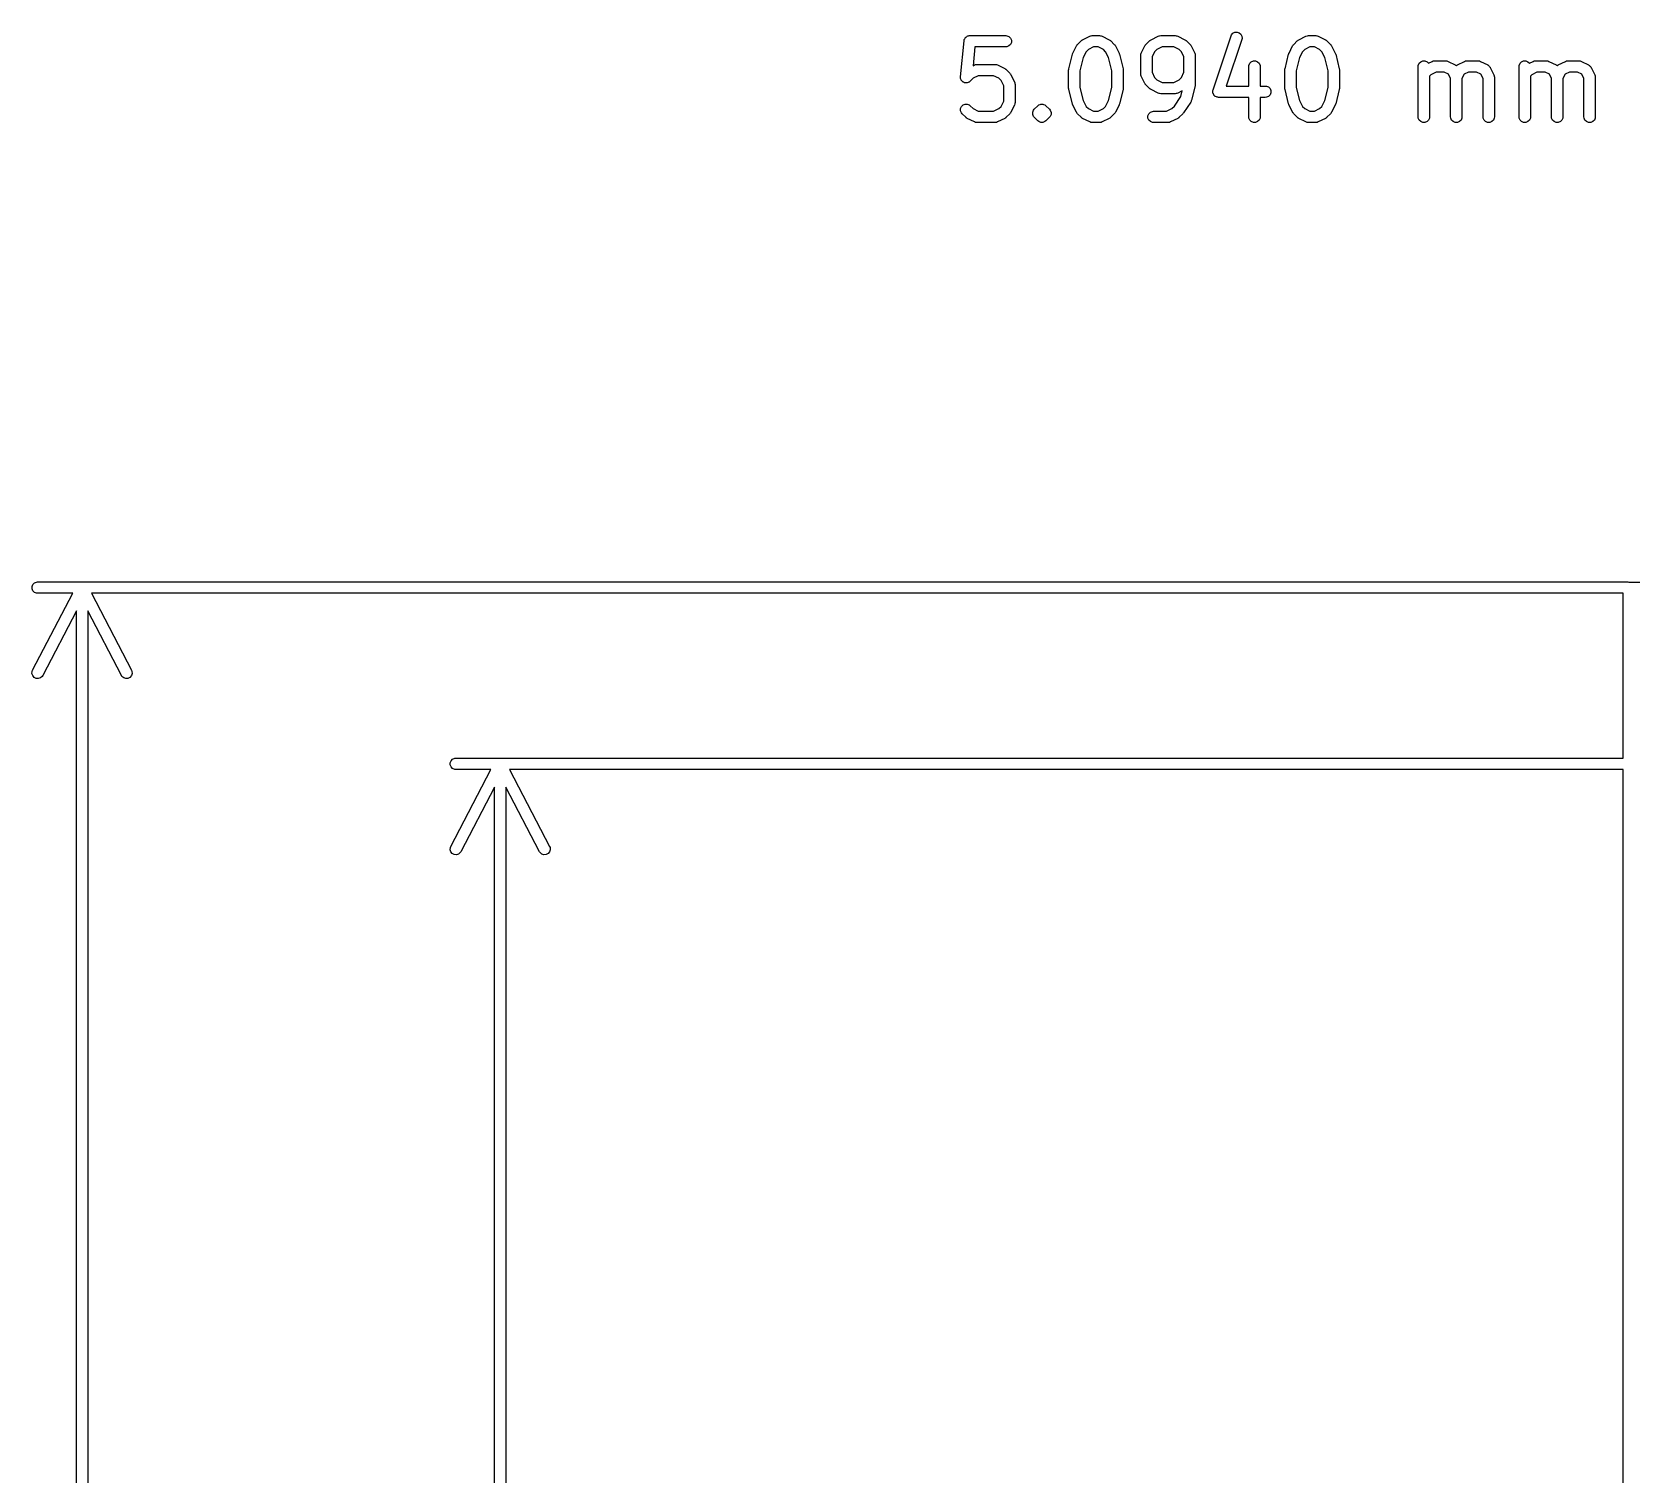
# Model space of a CAD drawing. Extents: x -1.87 to 5.38, y -0.7 to 4.07.
# Drawn here: x -1.831 to -0.998, y 2.919 to 3.669 of the extents above; entities that cross this region are included whole.
import ezdxf

# ---------------------------------------------------------------- set-up
doc = ezdxf.new("R2010")
doc.units = 0
doc.header["$MEASUREMENT"] = 0
doc.layers.add('BLACK', color=7, linetype='CONTINUOUS')

msp = doc.modelspace()

# ---------------------------------------------------------------- linework, layer by layer
at = {"layer": 'BLACK', "linetype": 'CONTINUOUS'}
for p, q in [((-1.3477, 3.64592), (-1.34582, 3.66467)), ((-1.34582, 3.66467), (-1.34578, 3.66488)), ((-1.34578, 3.66495), (-1.34575, 3.66502)), ((-1.34578, 3.66488), (-1.34578, 3.66495)), ((-1.34575, 3.66502), (-1.34571, 3.66524)), ((-1.34571, 3.66524), (-1.3455, 3.66562)), ((-1.3455, 3.66562), (-1.34534, 3.66602)), ((-1.34534, 3.66602), (-1.34523, 3.66612)), ((-1.34523, 3.66612), (-1.34516, 3.66625)), ((-1.34516, 3.66625), (-1.34483, 3.66653)), ((-1.34483, 3.66653), (-1.34452, 3.66683)), ((-1.34452, 3.66683), (-1.34439, 3.66689)), ((-1.34439, 3.66689), (-1.34427, 3.66698)), ((-1.34427, 3.66698), (-1.34386, 3.66711)), ((-1.34386, 3.66711), (-1.34346, 3.66727)), ((-1.34346, 3.66727), (-1.34324, 3.66729)), ((-1.34324, 3.66729), (-1.34317, 3.66732)), ((-1.34317, 3.66732), (-1.3431, 3.66731)), ((-1.3431, 3.66731), (-1.34288, 3.66733)), ((-1.34288, 3.66733), (-1.32414, 3.66733)), ((-1.32414, 3.66733), (-1.32356, 3.66727)), ((-1.32356, 3.66727), (-1.3225, 3.66683)), ((-1.3225, 3.66683), (-1.32168, 3.66602)), ((-1.32168, 3.66274), (-1.3225, 3.66192)), ((-1.32168, 3.66602), (-1.32124, 3.66495)), ((-1.32124, 3.6638), (-1.32168, 3.66274)), ((-1.32124, 3.66495), (-1.32124, 3.6638)), ((-1.28725, 3.6622), (-1.28722, 3.66227)), ((-1.28722, 3.66227), (-1.28715, 3.66235)), ((-1.28715, 3.66235), (-1.2871, 3.66244)), ((-1.2871, 3.66244), (-1.28704, 3.66249)), ((-1.28704, 3.66249), (-1.28685, 3.66272)), ((-1.28685, 3.66272), (-1.28498, 3.66459)), ((-1.28498, 3.66459), (-1.28475, 3.66478)), ((-1.28475, 3.66478), (-1.2847, 3.66484)), ((-1.2847, 3.66484), (-1.28461, 3.66489)), ((-1.28461, 3.66489), (-1.28453, 3.66496)), ((-1.28453, 3.66496), (-1.28446, 3.66499)), ((-1.28446, 3.66499), (-1.28421, 3.66514)), ((-1.28421, 3.66514), (-1.28046, 3.66702)), ((-1.28046, 3.66702), (-1.27992, 3.66723)), ((-1.27992, 3.66723), (-1.27982, 3.66723)), ((-1.27982, 3.66723), (-1.27972, 3.66727)), ((-1.27972, 3.66727), (-1.27914, 3.66733)), ((-1.27914, 3.66733), (-1.27539, 3.66733)), ((-1.27539, 3.66733), (-1.27482, 3.66727)), ((-1.27482, 3.66727), (-1.27472, 3.66723)), ((-1.27472, 3.66723), (-1.27461, 3.66723)), ((-1.27461, 3.66723), (-1.27407, 3.66702)), ((-1.27407, 3.66702), (-1.27032, 3.66514)), ((-1.27032, 3.66514), (-1.27007, 3.66499)), ((-1.27007, 3.66499), (-1.27, 3.66496)), ((-1.27, 3.66496), (-1.26992, 3.66489)), ((-1.26992, 3.66489), (-1.26983, 3.66484)), ((-1.26983, 3.66484), (-1.26978, 3.66478)), ((-1.26978, 3.66478), (-1.26955, 3.66459)), ((-1.26955, 3.66459), (-1.26768, 3.66272)), ((-1.26768, 3.66272), (-1.26749, 3.66249)), ((-1.26749, 3.66249), (-1.26743, 3.66244)), ((-1.26743, 3.66244), (-1.26738, 3.66235)), ((-1.26738, 3.66235), (-1.26731, 3.66227)), ((-1.26731, 3.66227), (-1.26728, 3.6622)), ((-1.25163, 3.6622), (-1.2516, 3.66227)), ((-1.2516, 3.66227), (-1.25153, 3.66235)), ((-1.25153, 3.66235), (-1.25148, 3.66244)), ((-1.25148, 3.66244), (-1.25142, 3.66249)), ((-1.25142, 3.66249), (-1.25123, 3.66272)), ((-1.25123, 3.66272), (-1.24936, 3.66459)), ((-1.24936, 3.66459), (-1.24913, 3.66478)), ((-1.24913, 3.66478), (-1.24908, 3.66484)), ((-1.24908, 3.66484), (-1.24899, 3.66489)), ((-1.24899, 3.66489), (-1.24891, 3.66496)), ((-1.24891, 3.66496), (-1.24884, 3.66499)), ((-1.24884, 3.66499), (-1.24859, 3.66514)), ((-1.24859, 3.66514), (-1.24484, 3.66702)), ((-1.24484, 3.66702), (-1.2443, 3.66723)), ((-1.2443, 3.66723), (-1.24419, 3.66723)), ((-1.24419, 3.66723), (-1.2441, 3.66727)), ((-1.2441, 3.66727), (-1.24352, 3.66733)), ((-1.24352, 3.66733), (-1.23602, 3.66733)), ((-1.23602, 3.66733), (-1.23545, 3.66727)), ((-1.23545, 3.66727), (-1.23535, 3.66723)), ((-1.23535, 3.66723), (-1.23524, 3.66723)), ((-1.23524, 3.66723), (-1.2347, 3.66702)), ((-1.2347, 3.66702), (-1.23095, 3.66514)), ((-1.23095, 3.66514), (-1.2307, 3.66499)), ((-1.2307, 3.66499), (-1.23063, 3.66496)), ((-1.23063, 3.66496), (-1.23055, 3.66489)), ((-1.23055, 3.66489), (-1.23046, 3.66484)), ((-1.23046, 3.66484), (-1.23041, 3.66478)), ((-1.23041, 3.66478), (-1.23018, 3.66459)), ((-1.23018, 3.66459), (-1.22831, 3.66272)), ((-1.22831, 3.66272), (-1.22812, 3.66249)), ((-1.22812, 3.66249), (-1.22806, 3.66244)), ((-1.22806, 3.66244), (-1.22801, 3.66235)), ((-1.22801, 3.66235), (-1.22794, 3.66227)), ((-1.22794, 3.66227), (-1.22791, 3.6622)), ((-1.21633, 3.63906), (-1.20695, 3.66719)), ((-1.20135, 3.66532), (-1.20943, 3.64108)), ((-1.20695, 3.66719), (-1.20672, 3.66771)), ((-1.20672, 3.66771), (-1.20596, 3.66858)), ((-1.20596, 3.66858), (-1.20493, 3.6691)), ((-1.20493, 3.6691), (-1.20378, 3.66918)), ((-1.20378, 3.66918), (-1.20269, 3.66882)), ((-1.20269, 3.66882), (-1.20182, 3.66806)), ((-1.20182, 3.66806), (-1.2013, 3.66703)), ((-1.20122, 3.66588), (-1.20135, 3.66532)), ((-1.2013, 3.66703), (-1.20122, 3.66588)), ((-1.17476, 3.6622), (-1.17473, 3.66227)), ((-1.17473, 3.66227), (-1.17467, 3.66235)), ((-1.17467, 3.66235), (-1.17461, 3.66244)), ((-1.17461, 3.66244), (-1.17455, 3.66249)), ((-1.17455, 3.66249), (-1.17437, 3.66272)), ((-1.17437, 3.66272), (-1.17249, 3.66459)), ((-1.17249, 3.66459), (-1.17227, 3.66478)), ((-1.17227, 3.66478), (-1.17222, 3.66484)), ((-1.17222, 3.66484), (-1.17213, 3.66489)), ((-1.17213, 3.66489), (-1.17205, 3.66496)), ((-1.17205, 3.66496), (-1.17197, 3.66499)), ((-1.17197, 3.66499), (-1.17173, 3.66514)), ((-1.17173, 3.66514), (-1.16798, 3.66702)), ((-1.16798, 3.66702), (-1.16744, 3.66723)), ((-1.16744, 3.66723), (-1.16733, 3.66723)), ((-1.16733, 3.66723), (-1.16723, 3.66727)), ((-1.16723, 3.66727), (-1.16666, 3.66733)), ((-1.16666, 3.66733), (-1.16291, 3.66733)), ((-1.16291, 3.66733), (-1.16233, 3.66727)), ((-1.16233, 3.66727), (-1.16223, 3.66723)), ((-1.16223, 3.66723), (-1.16213, 3.66723)), ((-1.16213, 3.66723), (-1.16159, 3.66702)), ((-1.16159, 3.66702), (-1.15784, 3.66514)), ((-1.15784, 3.66514), (-1.15759, 3.66499)), ((-1.15759, 3.66499), (-1.15752, 3.66496)), ((-1.15752, 3.66496), (-1.15743, 3.66489)), ((-1.15743, 3.66489), (-1.15735, 3.66484)), ((-1.15735, 3.66484), (-1.15729, 3.66478)), ((-1.15729, 3.66478), (-1.15707, 3.66459)), ((-1.15707, 3.66459), (-1.15519, 3.66272)), ((-1.15519, 3.66272), (-1.15501, 3.66249)), ((-1.15501, 3.66249), (-1.15495, 3.66244)), ((-1.15495, 3.66244), (-1.15489, 3.66235)), ((-1.15489, 3.66235), (-1.15483, 3.66227)), ((-1.15483, 3.66227), (-1.1548, 3.6622)), ((-1.34021, 3.66142), (-1.34119, 3.65165)), ((-1.32414, 3.66142), (-1.34021, 3.66142)), ((-1.32356, 3.66148), (-1.32414, 3.66142)), ((-1.3225, 3.66192), (-1.32356, 3.66148)), ((-1.29138, 3.6501), (-1.28951, 3.65759)), ((-1.28951, 3.65759), (-1.28949, 3.65764)), ((-1.28949, 3.65766), (-1.2894, 3.6579)), ((-1.28949, 3.65764), (-1.28949, 3.65766)), ((-1.2894, 3.6579), (-1.28931, 3.65814)), ((-1.28931, 3.65814), (-1.2893, 3.65816)), ((-1.2893, 3.65816), (-1.28928, 3.6582)), ((-1.28928, 3.6582), (-1.28741, 3.66195)), ((-1.28741, 3.66195), (-1.28725, 3.6622)), ((-1.28385, 3.65585), (-1.28556, 3.64902)), ((-1.28234, 3.65888), (-1.28385, 3.65585)), ((-1.28114, 3.66008), (-1.28234, 3.65888)), ((-1.27844, 3.66142), (-1.28114, 3.66008)), ((-1.27609, 3.66142), (-1.27844, 3.66142)), ((-1.27339, 3.66008), (-1.27609, 3.66142)), ((-1.27219, 3.65888), (-1.27339, 3.66008)), ((-1.27068, 3.65585), (-1.27219, 3.65888)), ((-1.26897, 3.64902), (-1.27068, 3.65585)), ((-1.26728, 3.6622), (-1.26713, 3.66195)), ((-1.26713, 3.66195), (-1.26525, 3.6582)), ((-1.26525, 3.6582), (-1.26524, 3.65816)), ((-1.26524, 3.65816), (-1.26522, 3.65814)), ((-1.26522, 3.65814), (-1.26514, 3.6579)), ((-1.26514, 3.6579), (-1.26504, 3.65766)), ((-1.26504, 3.65766), (-1.26504, 3.65764)), ((-1.26504, 3.65764), (-1.26503, 3.65759)), ((-1.26503, 3.65759), (-1.26315, 3.6501)), ((-1.25397, 3.65688), (-1.25392, 3.65745)), ((-1.25397, 3.6475), (-1.25397, 3.65688)), ((-1.25392, 3.65745), (-1.25388, 3.65755)), ((-1.25388, 3.65755), (-1.25387, 3.65766)), ((-1.25387, 3.65766), (-1.25366, 3.6582)), ((-1.25366, 3.6582), (-1.25179, 3.66195)), ((-1.25179, 3.66195), (-1.25163, 3.6622)), ((-1.24672, 3.65888), (-1.24807, 3.65618)), ((-1.24807, 3.65618), (-1.24807, 3.6482)), ((-1.24552, 3.66008), (-1.24672, 3.65888)), ((-1.24282, 3.66142), (-1.24552, 3.66008)), ((-1.23672, 3.66142), (-1.24282, 3.66142)), ((-1.23402, 3.66008), (-1.23672, 3.66142)), ((-1.23282, 3.65888), (-1.23402, 3.66008)), ((-1.23148, 3.65618), (-1.23282, 3.65888)), ((-1.23148, 3.6482), (-1.23148, 3.65618)), ((-1.22791, 3.6622), (-1.22776, 3.66195)), ((-1.22776, 3.66195), (-1.22588, 3.6582)), ((-1.22588, 3.6582), (-1.22567, 3.65766)), ((-1.22567, 3.65766), (-1.22567, 3.65755)), ((-1.22567, 3.65755), (-1.22563, 3.65745)), ((-1.22563, 3.65745), (-1.22557, 3.65688)), ((-1.22557, 3.65688), (-1.22557, 3.64188)), ((-1.19642, 3.65371), (-1.19535, 3.65415)), ((-1.19535, 3.65415), (-1.1942, 3.65415)), ((-1.1942, 3.65415), (-1.19314, 3.65371)), ((-1.17889, 3.6501), (-1.17702, 3.65759)), ((-1.17702, 3.65759), (-1.177, 3.65764)), ((-1.177, 3.65766), (-1.17691, 3.6579)), ((-1.177, 3.65764), (-1.177, 3.65766)), ((-1.17691, 3.6579), (-1.17682, 3.65814)), ((-1.17682, 3.65814), (-1.17681, 3.65816)), ((-1.17681, 3.65816), (-1.1768, 3.6582)), ((-1.1768, 3.6582), (-1.17492, 3.66195)), ((-1.17492, 3.66195), (-1.17476, 3.6622)), ((-1.17137, 3.65585), (-1.17308, 3.64902)), ((-1.16985, 3.65888), (-1.17137, 3.65585)), ((-1.16866, 3.66008), (-1.16985, 3.65888)), ((-1.16596, 3.66142), (-1.16866, 3.66008)), ((-1.1636, 3.66142), (-1.16596, 3.66142)), ((-1.16091, 3.66008), (-1.1636, 3.66142)), ((-1.15971, 3.65888), (-1.16091, 3.66008)), ((-1.15819, 3.65585), (-1.15971, 3.65888)), ((-1.15648, 3.64902), (-1.15819, 3.65585)), ((-1.1548, 3.6622), (-1.15464, 3.66195)), ((-1.15464, 3.66195), (-1.15277, 3.6582)), ((-1.15277, 3.6582), (-1.15275, 3.65816)), ((-1.15275, 3.65816), (-1.15274, 3.65814)), ((-1.15274, 3.65814), (-1.15265, 3.6579)), ((-1.15265, 3.6579), (-1.15256, 3.65766)), ((-1.15256, 3.65766), (-1.15256, 3.65764)), ((-1.15256, 3.65764), (-1.15254, 3.65759)), ((-1.15254, 3.65759), (-1.15067, 3.6501)), ((-1.1083, 3.65371), (-1.10724, 3.65415)), ((-1.10724, 3.65415), (-1.10609, 3.65415)), ((-1.10609, 3.65415), (-1.10502, 3.65371)), ((-1.10426, 3.65295), (-1.10236, 3.65389)), ((-1.10236, 3.65389), (-1.10182, 3.6541)), ((-1.10182, 3.6541), (-1.10171, 3.65411)), ((-1.10171, 3.65411), (-1.10161, 3.65415)), ((-1.10161, 3.65415), (-1.10104, 3.65421)), ((-1.10104, 3.65421), (-1.09541, 3.65421)), ((-1.09541, 3.65421), (-1.09484, 3.65415)), ((-1.09484, 3.65415), (-1.09474, 3.65411)), ((-1.09474, 3.65411), (-1.09463, 3.6541)), ((-1.09463, 3.6541), (-1.09409, 3.65389)), ((-1.09409, 3.65389), (-1.09034, 3.65202)), ((-1.08924, 3.65202), (-1.08549, 3.65389)), ((-1.08549, 3.65389), (-1.08495, 3.6541)), ((-1.08495, 3.6541), (-1.08484, 3.65411)), ((-1.08484, 3.65411), (-1.08474, 3.65415)), ((-1.08474, 3.65415), (-1.08417, 3.65421)), ((-1.08417, 3.65421), (-1.07854, 3.65421)), ((-1.07854, 3.65421), (-1.07797, 3.65415)), ((-1.07797, 3.65415), (-1.07787, 3.65411)), ((-1.07787, 3.65411), (-1.07776, 3.6541)), ((-1.07776, 3.6541), (-1.07722, 3.65389)), ((-1.07722, 3.65389), (-1.07347, 3.65202)), ((-1.05581, 3.65371), (-1.05475, 3.65415)), ((-1.05475, 3.65415), (-1.05359, 3.65415)), ((-1.05359, 3.65415), (-1.05253, 3.65371)), ((-1.05177, 3.65295), (-1.04987, 3.65389)), ((-1.04987, 3.65389), (-1.04933, 3.6541)), ((-1.04933, 3.6541), (-1.04922, 3.65411)), ((-1.04922, 3.65411), (-1.04912, 3.65415)), ((-1.04912, 3.65415), (-1.04855, 3.65421)), ((-1.04855, 3.65421), (-1.04292, 3.65421)), ((-1.04292, 3.65421), (-1.04234, 3.65415)), ((-1.04234, 3.65415), (-1.04225, 3.65411)), ((-1.04225, 3.65411), (-1.04214, 3.6541)), ((-1.04214, 3.6541), (-1.0416, 3.65389)), ((-1.0416, 3.65389), (-1.03785, 3.65202)), ((-1.03674, 3.65202), (-1.03299, 3.65389)), ((-1.03299, 3.65389), (-1.03245, 3.6541)), ((-1.03245, 3.6541), (-1.03235, 3.65411)), ((-1.03235, 3.65411), (-1.03225, 3.65415)), ((-1.03225, 3.65415), (-1.03167, 3.65421)), ((-1.03167, 3.65421), (-1.02605, 3.65421)), ((-1.02605, 3.65421), (-1.02547, 3.65415)), ((-1.02547, 3.65415), (-1.02537, 3.65411)), ((-1.02537, 3.65411), (-1.02527, 3.6541)), ((-1.02527, 3.6541), (-1.02473, 3.65389)), ((-1.02473, 3.65389), (-1.02098, 3.65202)), ((-1.3477, 3.64534), (-1.3477, 3.64592)), ((-1.34119, 3.65165), (-1.34045, 3.65202)), ((-1.33844, 3.64643), (-1.34113, 3.64508)), ((-1.34045, 3.65202), (-1.33991, 3.65223)), ((-1.33991, 3.65223), (-1.33981, 3.65223)), ((-1.33981, 3.65223), (-1.33971, 3.65228)), ((-1.33971, 3.65228), (-1.33913, 3.65233)), ((-1.33913, 3.65233), (-1.32976, 3.65233)), ((-1.33046, 3.64643), (-1.33844, 3.64643)), ((-1.32776, 3.64508), (-1.33046, 3.64643)), ((-1.32976, 3.65233), (-1.32918, 3.65228)), ((-1.32918, 3.65228), (-1.32909, 3.65223)), ((-1.32909, 3.65223), (-1.32898, 3.65223)), ((-1.32898, 3.65223), (-1.32844, 3.65202)), ((-1.32844, 3.65202), (-1.32469, 3.65015)), ((-1.32469, 3.65015), (-1.32444, 3.64999)), ((-1.32444, 3.64999), (-1.32437, 3.64996)), ((-1.32437, 3.64996), (-1.32429, 3.64989)), ((-1.32429, 3.64989), (-1.3242, 3.64984)), ((-1.3242, 3.64984), (-1.32415, 3.64978)), ((-1.32415, 3.64978), (-1.32392, 3.64959)), ((-1.32392, 3.64959), (-1.32205, 3.64772)), ((-1.32205, 3.64772), (-1.32186, 3.64749)), ((-1.32186, 3.64749), (-1.3218, 3.64744)), ((-1.3218, 3.64744), (-1.32175, 3.64735)), ((-1.32175, 3.64735), (-1.32168, 3.64727)), ((-1.32168, 3.64727), (-1.32165, 3.6472)), ((-1.32165, 3.6472), (-1.32149, 3.64695)), ((-1.32149, 3.64695), (-1.31962, 3.6432)), ((-1.29147, 3.64938), (-1.29146, 3.64948)), ((-1.29147, 3.64001), (-1.29147, 3.64938)), ((-1.29146, 3.64952), (-1.29143, 3.64974)), ((-1.29146, 3.64948), (-1.29146, 3.64952)), ((-1.29143, 3.64974), (-1.29141, 3.64996)), ((-1.29141, 3.64996), (-1.29139, 3.65)), ((-1.29139, 3.65), (-1.29138, 3.6501)), ((-1.28556, 3.64902), (-1.28556, 3.64037)), ((-1.26897, 3.64037), (-1.26897, 3.64902)), ((-1.26315, 3.6501), (-1.26314, 3.65)), ((-1.26314, 3.65), (-1.26312, 3.64996)), ((-1.26312, 3.64996), (-1.2631, 3.64974)), ((-1.2631, 3.64974), (-1.26307, 3.64952)), ((-1.26307, 3.64952), (-1.26308, 3.64948)), ((-1.26308, 3.64948), (-1.26307, 3.64938)), ((-1.26307, 3.64938), (-1.26307, 3.64001)), ((-1.25392, 3.64693), (-1.25397, 3.6475)), ((-1.25388, 3.64683), (-1.25392, 3.64693)), ((-1.25387, 3.64672), (-1.25388, 3.64683)), ((-1.25366, 3.64618), (-1.25387, 3.64672)), ((-1.25179, 3.64243), (-1.25366, 3.64618)), ((-1.24807, 3.6482), (-1.24672, 3.6455)), ((-1.23282, 3.6455), (-1.23148, 3.6482)), ((-1.19773, 3.65125), (-1.19767, 3.65183)), ((-1.19773, 3.64108), (-1.19773, 3.65125)), ((-1.19767, 3.65183), (-1.19723, 3.65289)), ((-1.19723, 3.65289), (-1.19642, 3.65371)), ((-1.19314, 3.65371), (-1.19232, 3.65289)), ((-1.19232, 3.65289), (-1.19188, 3.65183)), ((-1.19188, 3.65183), (-1.19182, 3.65125)), ((-1.19182, 3.65125), (-1.19182, 3.64108)), ((-1.17898, 3.64952), (-1.17895, 3.64974)), ((-1.17897, 3.64948), (-1.17898, 3.64952)), ((-1.17898, 3.64938), (-1.17897, 3.64948)), ((-1.17898, 3.64001), (-1.17898, 3.64938)), ((-1.17895, 3.64974), (-1.17893, 3.64996)), ((-1.17893, 3.64996), (-1.17891, 3.65)), ((-1.17891, 3.65), (-1.17889, 3.6501)), ((-1.17308, 3.64902), (-1.17308, 3.64037)), ((-1.15648, 3.64037), (-1.15648, 3.64902)), ((-1.15067, 3.6501), (-1.15065, 3.65)), ((-1.15065, 3.65), (-1.15064, 3.64996)), ((-1.15064, 3.64996), (-1.15061, 3.64974)), ((-1.15061, 3.64974), (-1.15058, 3.64952)), ((-1.15058, 3.64952), (-1.15059, 3.64948)), ((-1.15059, 3.64948), (-1.15058, 3.64938)), ((-1.15058, 3.64938), (-1.15058, 3.64001)), ((-1.10962, 3.65125), (-1.10956, 3.65183)), ((-1.10962, 3.62501), (-1.10962, 3.65125)), ((-1.10956, 3.65183), (-1.10912, 3.65289)), ((-1.10912, 3.65289), (-1.1083, 3.65371)), ((-1.10502, 3.65371), (-1.10426, 3.65295)), ((-1.10304, 3.64695), (-1.10371, 3.64628)), ((-1.10371, 3.64628), (-1.10371, 3.62501)), ((-1.10034, 3.6483), (-1.10304, 3.64695)), ((-1.09611, 3.6483), (-1.10034, 3.6483)), ((-1.09387, 3.64718), (-1.09611, 3.6483)), ((-1.09274, 3.64493), (-1.09387, 3.64718)), ((-1.09034, 3.65202), (-1.09025, 3.65196)), ((-1.09025, 3.65196), (-1.0902, 3.65194)), ((-1.0902, 3.65194), (-1.09015, 3.6519)), ((-1.09015, 3.6519), (-1.08985, 3.65171)), ((-1.08985, 3.65171), (-1.08979, 3.65164)), ((-1.08979, 3.65164), (-1.08973, 3.65171)), ((-1.08973, 3.65171), (-1.08943, 3.6519)), ((-1.08943, 3.6519), (-1.08938, 3.65194)), ((-1.08938, 3.65194), (-1.08933, 3.65196)), ((-1.08933, 3.65196), (-1.08924, 3.65202)), ((-1.08571, 3.64718), (-1.08684, 3.64493)), ((-1.08347, 3.6483), (-1.08571, 3.64718)), ((-1.07924, 3.6483), (-1.08347, 3.6483)), ((-1.07699, 3.64718), (-1.07924, 3.6483)), ((-1.07587, 3.64493), (-1.07699, 3.64718)), ((-1.07347, 3.65202), (-1.07338, 3.65196)), ((-1.07338, 3.65196), (-1.07333, 3.65194)), ((-1.07333, 3.65194), (-1.07327, 3.6519)), ((-1.07327, 3.6519), (-1.07298, 3.65171)), ((-1.07298, 3.65171), (-1.07274, 3.65143)), ((-1.07274, 3.65143), (-1.07246, 3.65119)), ((-1.07246, 3.65119), (-1.07228, 3.6509)), ((-1.07228, 3.6509), (-1.07223, 3.65084)), ((-1.07223, 3.65084), (-1.07221, 3.6508)), ((-1.07221, 3.6508), (-1.07215, 3.6507)), ((-1.07215, 3.6507), (-1.07028, 3.64695)), ((-1.07028, 3.64695), (-1.07007, 3.64641)), ((-1.07007, 3.64641), (-1.07006, 3.6463)), ((-1.07006, 3.6463), (-1.07002, 3.64621)), ((-1.07002, 3.64621), (-1.06996, 3.64563)), ((-1.06996, 3.64563), (-1.06996, 3.62501)), ((-1.05712, 3.65125), (-1.05707, 3.65183)), ((-1.05712, 3.62501), (-1.05712, 3.65125)), ((-1.05707, 3.65183), (-1.05662, 3.65289)), ((-1.05662, 3.65289), (-1.05581, 3.65371)), ((-1.05253, 3.65371), (-1.05177, 3.65295)), ((-1.05055, 3.64695), (-1.05122, 3.64628)), ((-1.05122, 3.64628), (-1.05122, 3.62501)), ((-1.04785, 3.6483), (-1.05055, 3.64695)), ((-1.04362, 3.6483), (-1.04785, 3.6483)), ((-1.04137, 3.64718), (-1.04362, 3.6483)), ((-1.04025, 3.64493), (-1.04137, 3.64718)), ((-1.03785, 3.65202), (-1.03775, 3.65196)), ((-1.03775, 3.65196), (-1.03771, 3.65194)), ((-1.03771, 3.65194), (-1.03765, 3.6519)), ((-1.03765, 3.6519), (-1.03736, 3.65171)), ((-1.03736, 3.65171), (-1.0373, 3.65164)), ((-1.0373, 3.65164), (-1.03723, 3.65171)), ((-1.03723, 3.65171), (-1.03694, 3.6519)), ((-1.03694, 3.6519), (-1.03688, 3.65194)), ((-1.03688, 3.65194), (-1.03684, 3.65196)), ((-1.03684, 3.65196), (-1.03674, 3.65202)), ((-1.03322, 3.64718), (-1.03434, 3.64493)), ((-1.03098, 3.6483), (-1.03322, 3.64718)), ((-1.02675, 3.6483), (-1.03098, 3.6483)), ((-1.0245, 3.64718), (-1.02675, 3.6483)), ((-1.02338, 3.64493), (-1.0245, 3.64718)), ((-1.02098, 3.65202), (-1.02088, 3.65196)), ((-1.02088, 3.65196), (-1.02084, 3.65194)), ((-1.02084, 3.65194), (-1.02078, 3.6519)), ((-1.02078, 3.6519), (-1.02049, 3.65171)), ((-1.02049, 3.65171), (-1.02025, 3.65143)), ((-1.02025, 3.65143), (-1.01997, 3.65119)), ((-1.01997, 3.65119), (-1.01978, 3.6509)), ((-1.01978, 3.6509), (-1.01973, 3.65084)), ((-1.01973, 3.65084), (-1.01972, 3.6508)), ((-1.01972, 3.6508), (-1.01966, 3.6507)), ((-1.01966, 3.6507), (-1.01778, 3.64695)), ((-1.01778, 3.64695), (-1.01758, 3.64641)), ((-1.01758, 3.64641), (-1.01757, 3.6463)), ((-1.01757, 3.6463), (-1.01753, 3.64621)), ((-1.01753, 3.64621), (-1.01747, 3.64563)), ((-1.01747, 3.64563), (-1.01747, 3.62501)), ((-1.34765, 3.6452), (-1.3477, 3.64534)), ((-1.34765, 3.64505), (-1.34765, 3.6452)), ((-1.34749, 3.64465), (-1.34765, 3.64505)), ((-1.34736, 3.64424), (-1.34749, 3.64465)), ((-1.34727, 3.64413), (-1.34736, 3.64424)), ((-1.34721, 3.64399), (-1.34727, 3.64413)), ((-1.34691, 3.64368), (-1.34721, 3.64399)), ((-1.34663, 3.64335), (-1.34691, 3.64368)), ((-1.3465, 3.64328), (-1.34663, 3.64335)), ((-1.3464, 3.64317), (-1.3465, 3.64328)), ((-1.346, 3.64301), (-1.3464, 3.64317)), ((-1.34562, 3.64281), (-1.346, 3.64301)), ((-1.34547, 3.64279), (-1.34562, 3.64281)), ((-1.34533, 3.64273), (-1.34547, 3.64279)), ((-1.3449, 3.64273), (-1.34533, 3.64273)), ((-1.34447, 3.64269), (-1.3449, 3.64273)), ((-1.34433, 3.64273), (-1.34447, 3.64269)), ((-1.34418, 3.64273), (-1.34433, 3.64273)), ((-1.34378, 3.6429), (-1.34418, 3.64273)), ((-1.34337, 3.64302), (-1.34378, 3.6429)), ((-1.34326, 3.64312), (-1.34337, 3.64302)), ((-1.34312, 3.64317), (-1.34326, 3.64312)), ((-1.34267, 3.64354), (-1.34312, 3.64317)), ((-1.34113, 3.64508), (-1.34267, 3.64354)), ((-1.32656, 3.64388), (-1.32776, 3.64508)), ((-1.32521, 3.64118), (-1.32656, 3.64388)), ((-1.32521, 3.6332), (-1.32521, 3.64118)), ((-1.31962, 3.6432), (-1.31941, 3.64266)), ((-1.31941, 3.64266), (-1.31941, 3.64255)), ((-1.31941, 3.64255), (-1.31936, 3.64246)), ((-1.31936, 3.64246), (-1.31931, 3.64188)), ((-1.31931, 3.64188), (-1.31931, 3.63251)), ((-1.29146, 3.6399), (-1.29147, 3.64001)), ((-1.29146, 3.63986), (-1.29146, 3.6399)), ((-1.29143, 3.63965), (-1.29146, 3.63986)), ((-1.29141, 3.63943), (-1.29143, 3.63965)), ((-1.29139, 3.63939), (-1.29141, 3.63943)), ((-1.29138, 3.63929), (-1.29139, 3.63939)), ((-1.28951, 3.63179), (-1.29138, 3.63929)), ((-1.28556, 3.64037), (-1.28385, 3.63354)), ((-1.27068, 3.63354), (-1.26897, 3.64037)), ((-1.26315, 3.63929), (-1.26503, 3.63179)), ((-1.26314, 3.63939), (-1.26315, 3.63929)), ((-1.26312, 3.63943), (-1.26314, 3.63939)), ((-1.2631, 3.63965), (-1.26312, 3.63943)), ((-1.26307, 3.63986), (-1.2631, 3.63965)), ((-1.26307, 3.64001), (-1.26308, 3.6399)), ((-1.26308, 3.6399), (-1.26307, 3.63986)), ((-1.25163, 3.64219), (-1.25179, 3.64243)), ((-1.2516, 3.64211), (-1.25163, 3.64219)), ((-1.25153, 3.64203), (-1.2516, 3.64211)), ((-1.25148, 3.64194), (-1.25153, 3.64203)), ((-1.25142, 3.64189), (-1.25148, 3.64194)), ((-1.25123, 3.64167), (-1.25142, 3.64189)), ((-1.24936, 3.63979), (-1.25123, 3.64167)), ((-1.24913, 3.63961), (-1.24936, 3.63979)), ((-1.24908, 3.63955), (-1.24913, 3.63961)), ((-1.24899, 3.63949), (-1.24908, 3.63955)), ((-1.24891, 3.63942), (-1.24899, 3.63949)), ((-1.24884, 3.6394), (-1.24891, 3.63942)), ((-1.24859, 3.63924), (-1.24884, 3.6394)), ((-1.24484, 3.63736), (-1.24859, 3.63924)), ((-1.24672, 3.6455), (-1.24552, 3.64431)), ((-1.24552, 3.64431), (-1.24282, 3.64296)), ((-1.2443, 3.63716), (-1.24484, 3.63736)), ((-1.24282, 3.64296), (-1.23672, 3.64296)), ((-1.23672, 3.64296), (-1.23402, 3.64431)), ((-1.2347, 3.63736), (-1.23524, 3.63716)), ((-1.23241, 3.63851), (-1.2347, 3.63736)), ((-1.23402, 3.64431), (-1.23282, 3.6455)), ((-1.23314, 3.63559), (-1.23241, 3.63851)), ((-1.22566, 3.64116), (-1.22753, 3.63366)), ((-1.22564, 3.64126), (-1.22566, 3.64116)), ((-1.22563, 3.6413), (-1.22564, 3.64126)), ((-1.22561, 3.64152), (-1.22563, 3.6413)), ((-1.22557, 3.64174), (-1.22561, 3.64152)), ((-1.22557, 3.64188), (-1.22558, 3.64178)), ((-1.22558, 3.64178), (-1.22557, 3.64174)), ((-1.21645, 3.6385), (-1.21642, 3.63865)), ((-1.21642, 3.63803), (-1.21645, 3.6385)), ((-1.21642, 3.63871), (-1.21639, 3.63878)), ((-1.21642, 3.63865), (-1.21642, 3.63871)), ((-1.21642, 3.63755), (-1.21642, 3.63803)), ((-1.21638, 3.63746), (-1.21642, 3.63755)), ((-1.21639, 3.63878), (-1.21633, 3.63906)), ((-1.21637, 3.63735), (-1.21638, 3.63746)), ((-1.21616, 3.63693), (-1.21637, 3.63735)), ((-1.20943, 3.64108), (-1.19773, 3.64108)), ((-1.19182, 3.64108), (-1.18915, 3.64108)), ((-1.18915, 3.64108), (-1.18858, 3.64103)), ((-1.18858, 3.64103), (-1.18751, 3.64059)), ((-1.18751, 3.64059), (-1.1867, 3.63977)), ((-1.1867, 3.63977), (-1.18626, 3.63871)), ((-1.18626, 3.63755), (-1.1867, 3.63649)), ((-1.18626, 3.63871), (-1.18626, 3.63755)), ((-1.17897, 3.6399), (-1.17898, 3.64001)), ((-1.17898, 3.63986), (-1.17897, 3.6399)), ((-1.17895, 3.63965), (-1.17898, 3.63986)), ((-1.17893, 3.63943), (-1.17895, 3.63965)), ((-1.17891, 3.63939), (-1.17893, 3.63943)), ((-1.17889, 3.63929), (-1.17891, 3.63939)), ((-1.17702, 3.63179), (-1.17889, 3.63929)), ((-1.17308, 3.64037), (-1.17137, 3.63354)), ((-1.15819, 3.63354), (-1.15648, 3.64037)), ((-1.15067, 3.63929), (-1.15254, 3.63179)), ((-1.15065, 3.63939), (-1.15067, 3.63929)), ((-1.15064, 3.63943), (-1.15065, 3.63939)), ((-1.15061, 3.63965), (-1.15064, 3.63943)), ((-1.15058, 3.63986), (-1.15061, 3.63965)), ((-1.15058, 3.64001), (-1.15059, 3.6399)), ((-1.15059, 3.6399), (-1.15058, 3.63986)), ((-1.09274, 3.62501), (-1.09274, 3.64493)), ((-1.08684, 3.64493), (-1.08684, 3.62501)), ((-1.07587, 3.62501), (-1.07587, 3.64493)), ((-1.04025, 3.62501), (-1.04025, 3.64493)), ((-1.03434, 3.64493), (-1.03434, 3.62501)), ((-1.02338, 3.62501), (-1.02338, 3.64493)), ((-1.34765, 3.62933), (-1.34721, 3.6304)), ((-1.34765, 3.62818), (-1.34765, 3.62933)), ((-1.34721, 3.6304), (-1.3464, 3.63121)), ((-1.3464, 3.63121), (-1.34533, 3.63165)), ((-1.34533, 3.63165), (-1.34418, 3.63165)), ((-1.34418, 3.63165), (-1.34312, 3.63121)), ((-1.34312, 3.63121), (-1.34267, 3.63084)), ((-1.34267, 3.63084), (-1.34113, 3.62931)), ((-1.34113, 3.62931), (-1.33844, 3.62796)), ((-1.33046, 3.62796), (-1.32776, 3.62931)), ((-1.32776, 3.62931), (-1.32656, 3.63051)), ((-1.32656, 3.63051), (-1.32521, 3.6332)), ((-1.31962, 3.63119), (-1.32149, 3.62744)), ((-1.31941, 3.63173), (-1.31962, 3.63119)), ((-1.31936, 3.63193), (-1.31941, 3.63183)), ((-1.31941, 3.63183), (-1.31941, 3.63173)), ((-1.31931, 3.63251), (-1.31936, 3.63193)), ((-1.30972, 3.62852), (-1.30935, 3.62897)), ((-1.30935, 3.62897), (-1.30748, 3.63084)), ((-1.30748, 3.63084), (-1.30703, 3.63121)), ((-1.30703, 3.63121), (-1.30631, 3.63151)), ((-1.30703, 3.63121), (-1.30703, 3.63121)), ((-1.30631, 3.63151), (-1.30596, 3.63165)), ((-1.30596, 3.63165), (-1.30481, 3.63165)), ((-1.30481, 3.63165), (-1.30481, 3.63165)), ((-1.30481, 3.63165), (-1.30447, 3.63151)), ((-1.30447, 3.63151), (-1.30375, 3.63121)), ((-1.30375, 3.63121), (-1.30375, 3.63121)), ((-1.30375, 3.63121), (-1.3033, 3.63084)), ((-1.3033, 3.63084), (-1.30143, 3.62897)), ((-1.30143, 3.62897), (-1.30106, 3.62852)), ((-1.28949, 3.63175), (-1.28951, 3.63179)), ((-1.28949, 3.63173), (-1.28949, 3.63175)), ((-1.2894, 3.63149), (-1.28949, 3.63173)), ((-1.28931, 3.63124), (-1.2894, 3.63149)), ((-1.2893, 3.63123), (-1.28931, 3.63124)), ((-1.28928, 3.63119), (-1.2893, 3.63123)), ((-1.28741, 3.62744), (-1.28928, 3.63119)), ((-1.28385, 3.63354), (-1.28234, 3.63051)), ((-1.28234, 3.63051), (-1.28114, 3.62931)), ((-1.28114, 3.62931), (-1.27844, 3.62796)), ((-1.27609, 3.62796), (-1.27339, 3.62931)), ((-1.27339, 3.62931), (-1.27219, 3.63051)), ((-1.27219, 3.63051), (-1.27068, 3.63354)), ((-1.26525, 3.63119), (-1.26713, 3.62744)), ((-1.26524, 3.63123), (-1.26525, 3.63119)), ((-1.26522, 3.63124), (-1.26524, 3.63123)), ((-1.26514, 3.63149), (-1.26522, 3.63124)), ((-1.26504, 3.63173), (-1.26514, 3.63149)), ((-1.26503, 3.63179), (-1.26504, 3.63175)), ((-1.26504, 3.63175), (-1.26504, 3.63173)), ((-1.24419, 3.63715), (-1.2443, 3.63716)), ((-1.2441, 3.63711), (-1.24419, 3.63715)), ((-1.24352, 3.63705), (-1.2441, 3.63711)), ((-1.23602, 3.63705), (-1.24352, 3.63705)), ((-1.24047, 3.62796), (-1.23777, 3.62931)), ((-1.23777, 3.62931), (-1.23644, 3.63064)), ((-1.23644, 3.63064), (-1.23314, 3.63559)), ((-1.23545, 3.63711), (-1.23602, 3.63705)), ((-1.23535, 3.63715), (-1.23545, 3.63711)), ((-1.23524, 3.63716), (-1.23535, 3.63715)), ((-1.22794, 3.63274), (-1.23169, 3.62712)), ((-1.22777, 3.63306), (-1.22794, 3.63274)), ((-1.22773, 3.63312), (-1.22777, 3.63306)), ((-1.2277, 3.63319), (-1.22773, 3.63312)), ((-1.22767, 3.63325), (-1.2277, 3.63319)), ((-1.22765, 3.63333), (-1.22767, 3.63325)), ((-1.22753, 3.63366), (-1.22765, 3.63333)), ((-1.21598, 3.63649), (-1.21616, 3.63693)), ((-1.2159, 3.63642), (-1.21598, 3.63649)), ((-1.21586, 3.63632), (-1.2159, 3.63642)), ((-1.2155, 3.63601), (-1.21586, 3.63632)), ((-1.21517, 3.63568), (-1.2155, 3.63601)), ((-1.21507, 3.63563), (-1.21517, 3.63568)), ((-1.21499, 3.63557), (-1.21507, 3.63563)), ((-1.21454, 3.63542), (-1.21499, 3.63557)), ((-1.2141, 3.63523), (-1.21454, 3.63542)), ((-1.21395, 3.63522), (-1.2141, 3.63523)), ((-1.21389, 3.6352), (-1.21395, 3.63522)), ((-1.21382, 3.63521), (-1.21389, 3.6352)), ((-1.21352, 3.63518), (-1.21382, 3.63521)), ((-1.19773, 3.63518), (-1.21352, 3.63518)), ((-1.19773, 3.62501), (-1.19773, 3.63518)), ((-1.18915, 3.63518), (-1.19182, 3.63518)), ((-1.19182, 3.63518), (-1.19182, 3.62501)), ((-1.18858, 3.63523), (-1.18915, 3.63518)), ((-1.18751, 3.63568), (-1.18858, 3.63523)), ((-1.1867, 3.63649), (-1.18751, 3.63568)), ((-1.177, 3.63175), (-1.17702, 3.63179)), ((-1.177, 3.63173), (-1.177, 3.63175)), ((-1.17691, 3.63149), (-1.177, 3.63173)), ((-1.17682, 3.63124), (-1.17691, 3.63149)), ((-1.17681, 3.63123), (-1.17682, 3.63124)), ((-1.1768, 3.63119), (-1.17681, 3.63123)), ((-1.17492, 3.62744), (-1.1768, 3.63119)), ((-1.17137, 3.63354), (-1.16985, 3.63051)), ((-1.16985, 3.63051), (-1.16866, 3.62931)), ((-1.16866, 3.62931), (-1.16596, 3.62796)), ((-1.1636, 3.62796), (-1.16091, 3.62931)), ((-1.16091, 3.62931), (-1.15971, 3.63051)), ((-1.15971, 3.63051), (-1.15819, 3.63354)), ((-1.15277, 3.63119), (-1.15464, 3.62744)), ((-1.15275, 3.63123), (-1.15277, 3.63119)), ((-1.15274, 3.63124), (-1.15275, 3.63123)), ((-1.15265, 3.63149), (-1.15274, 3.63124)), ((-1.15256, 3.63173), (-1.15265, 3.63149)), ((-1.15254, 3.63179), (-1.15256, 3.63175)), ((-1.15256, 3.63175), (-1.15256, 3.63173)), ((-1.34721, 3.62712), (-1.34765, 3.62818)), ((-1.34685, 3.62667), (-1.34721, 3.62712)), ((-1.34497, 3.62479), (-1.34685, 3.62667)), ((-1.34475, 3.62461), (-1.34497, 3.62479)), ((-1.34469, 3.62455), (-1.34475, 3.62461)), ((-1.3446, 3.62449), (-1.34469, 3.62455)), ((-1.34452, 3.62443), (-1.3446, 3.62449)), ((-1.34445, 3.6244), (-1.34452, 3.62443)), ((-1.3442, 3.62424), (-1.34445, 3.6244)), ((-1.34045, 3.62237), (-1.3442, 3.62424)), ((-1.33991, 3.62216), (-1.34045, 3.62237)), ((-1.33981, 3.62215), (-1.33991, 3.62216)), ((-1.33971, 3.62211), (-1.33981, 3.62215)), ((-1.33913, 3.62205), (-1.33971, 3.62211)), ((-1.32976, 3.62205), (-1.33913, 3.62205)), ((-1.33844, 3.62796), (-1.33046, 3.62796)), ((-1.32918, 3.62211), (-1.32976, 3.62205)), ((-1.32909, 3.62215), (-1.32918, 3.62211)), ((-1.32898, 3.62216), (-1.32909, 3.62215)), ((-1.32844, 3.62237), (-1.32898, 3.62216)), ((-1.32469, 3.62424), (-1.32844, 3.62237)), ((-1.32444, 3.6244), (-1.32469, 3.62424)), ((-1.32437, 3.62443), (-1.32444, 3.6244)), ((-1.32429, 3.62449), (-1.32437, 3.62443)), ((-1.3242, 3.62455), (-1.32429, 3.62449)), ((-1.32415, 3.62461), (-1.3242, 3.62455)), ((-1.32392, 3.62479), (-1.32415, 3.62461)), ((-1.32205, 3.62667), (-1.32392, 3.62479)), ((-1.32186, 3.6269), (-1.32205, 3.62667)), ((-1.3218, 3.62695), (-1.32186, 3.6269)), ((-1.32175, 3.62704), (-1.3218, 3.62695)), ((-1.32168, 3.62712), (-1.32175, 3.62704)), ((-1.32165, 3.62719), (-1.32168, 3.62712)), ((-1.32149, 3.62744), (-1.32165, 3.62719)), ((-1.31016, 3.62746), (-1.30972, 3.62852)), ((-1.31016, 3.62631), (-1.31016, 3.62746)), ((-1.30996, 3.62583), (-1.31016, 3.62631)), ((-1.30972, 3.62524), (-1.30996, 3.62583)), ((-1.30935, 3.62479), (-1.30972, 3.62524)), ((-1.30748, 3.62292), (-1.30935, 3.62479)), ((-1.30703, 3.62255), (-1.30748, 3.62292)), ((-1.30596, 3.62211), (-1.30703, 3.62255)), ((-1.30481, 3.62211), (-1.30596, 3.62211)), ((-1.30596, 3.62211), (-1.30596, 3.62211)), ((-1.30375, 3.62255), (-1.30481, 3.62211)), ((-1.30481, 3.62211), (-1.30481, 3.62211)), ((-1.3033, 3.62292), (-1.30375, 3.62255)), ((-1.30143, 3.62479), (-1.3033, 3.62292)), ((-1.30106, 3.62524), (-1.30143, 3.62479)), ((-1.30106, 3.62852), (-1.30069, 3.62762)), ((-1.30062, 3.62631), (-1.30106, 3.62524)), ((-1.30069, 3.62762), (-1.30062, 3.62746)), ((-1.30062, 3.62746), (-1.30062, 3.62631)), ((-1.28725, 3.62719), (-1.28741, 3.62744)), ((-1.28722, 3.62712), (-1.28725, 3.62719)), ((-1.28715, 3.62704), (-1.28722, 3.62712)), ((-1.2871, 3.62695), (-1.28715, 3.62704)), ((-1.28704, 3.6269), (-1.2871, 3.62695)), ((-1.28685, 3.62667), (-1.28704, 3.6269)), ((-1.28498, 3.62479), (-1.28685, 3.62667)), ((-1.28475, 3.62461), (-1.28498, 3.62479)), ((-1.2847, 3.62455), (-1.28475, 3.62461)), ((-1.28461, 3.62449), (-1.2847, 3.62455)), ((-1.28453, 3.62443), (-1.28461, 3.62449)), ((-1.28446, 3.6244), (-1.28453, 3.62443)), ((-1.28421, 3.62424), (-1.28446, 3.6244)), ((-1.28046, 3.62237), (-1.28421, 3.62424)), ((-1.27992, 3.62216), (-1.28046, 3.62237)), ((-1.27982, 3.62215), (-1.27992, 3.62216)), ((-1.27972, 3.62211), (-1.27982, 3.62215)), ((-1.27914, 3.62205), (-1.27972, 3.62211)), ((-1.27539, 3.62205), (-1.27914, 3.62205)), ((-1.27844, 3.62796), (-1.27609, 3.62796)), ((-1.27482, 3.62211), (-1.27539, 3.62205)), ((-1.27472, 3.62215), (-1.27482, 3.62211)), ((-1.27461, 3.62216), (-1.27472, 3.62215)), ((-1.27407, 3.62237), (-1.27461, 3.62216)), ((-1.27032, 3.62424), (-1.27407, 3.62237)), ((-1.27007, 3.6244), (-1.27032, 3.62424)), ((-1.27, 3.62443), (-1.27007, 3.6244)), ((-1.26992, 3.62449), (-1.27, 3.62443)), ((-1.26983, 3.62455), (-1.26992, 3.62449)), ((-1.26978, 3.62461), (-1.26983, 3.62455)), ((-1.26955, 3.62479), (-1.26978, 3.62461)), ((-1.26768, 3.62667), (-1.26955, 3.62479)), ((-1.26749, 3.6269), (-1.26768, 3.62667)), ((-1.26743, 3.62695), (-1.26749, 3.6269)), ((-1.26738, 3.62704), (-1.26743, 3.62695)), ((-1.26731, 3.62712), (-1.26738, 3.62704)), ((-1.26728, 3.62719), (-1.26731, 3.62712)), ((-1.26713, 3.62744), (-1.26728, 3.62719)), ((-1.25017, 3.62558), (-1.24973, 3.62665)), ((-1.25017, 3.62443), (-1.25017, 3.62558)), ((-1.24973, 3.62337), (-1.25017, 3.62443)), ((-1.24973, 3.62665), (-1.24891, 3.62746)), ((-1.24891, 3.62255), (-1.24973, 3.62337)), ((-1.24891, 3.62746), (-1.24785, 3.6279)), ((-1.24785, 3.62211), (-1.24891, 3.62255)), ((-1.24785, 3.6279), (-1.24727, 3.62796)), ((-1.24727, 3.62205), (-1.24785, 3.62211)), ((-1.24727, 3.62796), (-1.24047, 3.62796)), ((-1.23977, 3.62205), (-1.24727, 3.62205)), ((-1.2392, 3.62211), (-1.23977, 3.62205)), ((-1.2391, 3.62215), (-1.2392, 3.62211)), ((-1.23899, 3.62216), (-1.2391, 3.62215)), ((-1.23845, 3.62237), (-1.23899, 3.62216)), ((-1.2347, 3.62424), (-1.23845, 3.62237)), ((-1.23445, 3.6244), (-1.2347, 3.62424)), ((-1.23438, 3.62443), (-1.23445, 3.6244)), ((-1.2343, 3.62449), (-1.23438, 3.62443)), ((-1.23421, 3.62455), (-1.2343, 3.62449)), ((-1.23416, 3.62461), (-1.23421, 3.62455)), ((-1.23393, 3.62479), (-1.23416, 3.62461)), ((-1.23206, 3.62667), (-1.23393, 3.62479)), ((-1.23187, 3.6269), (-1.23206, 3.62667)), ((-1.23206, 3.62667), (-1.23206, 3.62667)), ((-1.23206, 3.62667), (-1.23206, 3.62667)), ((-1.23169, 3.62712), (-1.23187, 3.6269)), ((-1.23169, 3.62712), (-1.23169, 3.62712)), ((-1.23169, 3.62712), (-1.23169, 3.62712)), ((-1.19767, 3.62443), (-1.19773, 3.62501)), ((-1.19723, 3.62337), (-1.19767, 3.62443)), ((-1.19642, 3.62255), (-1.19723, 3.62337)), ((-1.19535, 3.62211), (-1.19642, 3.62255)), ((-1.1942, 3.62211), (-1.19535, 3.62211)), ((-1.19314, 3.62255), (-1.1942, 3.62211)), ((-1.19232, 3.62337), (-1.19314, 3.62255)), ((-1.19188, 3.62443), (-1.19232, 3.62337)), ((-1.19182, 3.62501), (-1.19188, 3.62443)), ((-1.17476, 3.62719), (-1.17492, 3.62744)), ((-1.17473, 3.62712), (-1.17476, 3.62719)), ((-1.17467, 3.62704), (-1.17473, 3.62712)), ((-1.17461, 3.62695), (-1.17467, 3.62704)), ((-1.17455, 3.6269), (-1.17461, 3.62695)), ((-1.17437, 3.62667), (-1.17455, 3.6269)), ((-1.17249, 3.62479), (-1.17437, 3.62667)), ((-1.17227, 3.62461), (-1.17249, 3.62479)), ((-1.17222, 3.62455), (-1.17227, 3.62461)), ((-1.17213, 3.62449), (-1.17222, 3.62455)), ((-1.17205, 3.62443), (-1.17213, 3.62449)), ((-1.17197, 3.6244), (-1.17205, 3.62443)), ((-1.17173, 3.62424), (-1.17197, 3.6244)), ((-1.16798, 3.62237), (-1.17173, 3.62424)), ((-1.16744, 3.62216), (-1.16798, 3.62237)), ((-1.16733, 3.62215), (-1.16744, 3.62216)), ((-1.16723, 3.62211), (-1.16733, 3.62215)), ((-1.16666, 3.62205), (-1.16723, 3.62211)), ((-1.16291, 3.62205), (-1.16666, 3.62205)), ((-1.16596, 3.62796), (-1.1636, 3.62796)), ((-1.16233, 3.62211), (-1.16291, 3.62205)), ((-1.16223, 3.62215), (-1.16233, 3.62211)), ((-1.16213, 3.62216), (-1.16223, 3.62215)), ((-1.16159, 3.62237), (-1.16213, 3.62216)), ((-1.15784, 3.62424), (-1.16159, 3.62237)), ((-1.15759, 3.6244), (-1.15784, 3.62424)), ((-1.15752, 3.62443), (-1.15759, 3.6244)), ((-1.15743, 3.62449), (-1.15752, 3.62443)), ((-1.15735, 3.62455), (-1.15743, 3.62449)), ((-1.15729, 3.62461), (-1.15735, 3.62455)), ((-1.15707, 3.62479), (-1.15729, 3.62461)), ((-1.15519, 3.62667), (-1.15707, 3.62479)), ((-1.15501, 3.6269), (-1.15519, 3.62667)), ((-1.15495, 3.62695), (-1.15501, 3.6269)), ((-1.15489, 3.62704), (-1.15495, 3.62695)), ((-1.15483, 3.62712), (-1.15489, 3.62704)), ((-1.1548, 3.62719), (-1.15483, 3.62712)), ((-1.15464, 3.62744), (-1.1548, 3.62719)), ((-1.10956, 3.62443), (-1.10962, 3.62501)), ((-1.10912, 3.62337), (-1.10956, 3.62443)), ((-1.1083, 3.62255), (-1.10912, 3.62337)), ((-1.10724, 3.62211), (-1.1083, 3.62255)), ((-1.10609, 3.62211), (-1.10724, 3.62211)), ((-1.10502, 3.62255), (-1.10609, 3.62211)), ((-1.10421, 3.62337), (-1.10502, 3.62255)), ((-1.10377, 3.62443), (-1.10421, 3.62337)), ((-1.10371, 3.62501), (-1.10377, 3.62443)), ((-1.09269, 3.62443), (-1.09274, 3.62501)), ((-1.09225, 3.62337), (-1.09269, 3.62443)), ((-1.09143, 3.62255), (-1.09225, 3.62337)), ((-1.09037, 3.62211), (-1.09143, 3.62255)), ((-1.08921, 3.62211), (-1.09037, 3.62211)), ((-1.08815, 3.62255), (-1.08921, 3.62211)), ((-1.08733, 3.62337), (-1.08815, 3.62255)), ((-1.08689, 3.62443), (-1.08733, 3.62337)), ((-1.08684, 3.62501), (-1.08689, 3.62443)), ((-1.07581, 3.62443), (-1.07587, 3.62501)), ((-1.07537, 3.62337), (-1.07581, 3.62443)), ((-1.07456, 3.62255), (-1.07537, 3.62337)), ((-1.07349, 3.62211), (-1.07456, 3.62255)), ((-1.07234, 3.62211), (-1.07349, 3.62211)), ((-1.07128, 3.62255), (-1.07234, 3.62211)), ((-1.07046, 3.62337), (-1.07128, 3.62255)), ((-1.07002, 3.62443), (-1.07046, 3.62337)), ((-1.06996, 3.62501), (-1.07002, 3.62443)), ((-1.05707, 3.62443), (-1.05712, 3.62501)), ((-1.05662, 3.62337), (-1.05707, 3.62443)), ((-1.05581, 3.62255), (-1.05662, 3.62337)), ((-1.05475, 3.62211), (-1.05581, 3.62255)), ((-1.05359, 3.62211), (-1.05475, 3.62211)), ((-1.05253, 3.62255), (-1.05359, 3.62211)), ((-1.05171, 3.62337), (-1.05253, 3.62255)), ((-1.05127, 3.62443), (-1.05171, 3.62337)), ((-1.05122, 3.62501), (-1.05127, 3.62443)), ((-1.04019, 3.62443), (-1.04025, 3.62501)), ((-1.03975, 3.62337), (-1.04019, 3.62443)), ((-1.03894, 3.62255), (-1.03975, 3.62337)), ((-1.03787, 3.62211), (-1.03894, 3.62255)), ((-1.03672, 3.62211), (-1.03787, 3.62211)), ((-1.03566, 3.62255), (-1.03672, 3.62211)), ((-1.03484, 3.62337), (-1.03566, 3.62255)), ((-1.0344, 3.62443), (-1.03484, 3.62337)), ((-1.03434, 3.62501), (-1.0344, 3.62443)), ((-1.02332, 3.62443), (-1.02338, 3.62501)), ((-1.02288, 3.62337), (-1.02332, 3.62443)), ((-1.02206, 3.62255), (-1.02288, 3.62337)), ((-1.021, 3.62211), (-1.02206, 3.62255)), ((-1.01985, 3.62211), (-1.021, 3.62211)), ((-1.01878, 3.62255), (-1.01985, 3.62211)), ((-1.01797, 3.62337), (-1.01878, 3.62255)), ((-1.01753, 3.62443), (-1.01797, 3.62337)), ((-1.01747, 3.62501), (-1.01753, 3.62443)), ((-1.83067, 3.38069), (-1.83023, 3.38176)), ((-1.83067, 3.37954), (-1.83067, 3.38069)), ((-1.83023, 3.37848), (-1.83067, 3.37954)), ((-1.83023, 3.38176), (-1.82941, 3.38257)), ((-1.82941, 3.38257), (-1.82835, 3.38301)), ((-1.82835, 3.38301), (-1.82777, 3.38307)), ((-1.82777, 3.38307), (-1.00055, 3.38307)), ((-1.00055, 3.38307), (-0.99998, 3.38301)), ((-0.99998, 3.38301), (-0.99973, 3.38291)), ((-0.99973, 3.38291), (-0.98525, 3.38291)), ((-1.83039, 3.33713), (-1.80955, 3.37717)), ((-1.82941, 3.37766), (-1.83023, 3.37848)), ((-1.82835, 3.37722), (-1.82941, 3.37766)), ((-1.82777, 3.37717), (-1.82835, 3.37722)), ((-1.80955, 3.37717), (-1.82777, 3.37717)), ((-1.79982, 3.37717), (-1.77898, 3.33713)), ((-1.00295, 3.37717), (-1.79982, 3.37717)), ((-1.00295, 3.29144), (-1.00295, 3.37717)), ((-1.80764, 3.36805), (-1.82515, 3.3344)), ((-1.80764, 0.01226), (-1.80764, 3.36805)), ((-1.78422, 3.3344), (-1.80173, 3.36805)), ((-1.80173, 3.36805), (-1.80173, 0.01226)), ((-1.83071, 3.33545), (-1.83061, 3.33659)), ((-1.83036, 3.33435), (-1.83071, 3.33545)), ((-1.83061, 3.33659), (-1.83039, 3.33713)), ((-1.82962, 3.33346), (-1.83036, 3.33435)), ((-1.8286, 3.33293), (-1.82962, 3.33346)), ((-1.82745, 3.33283), (-1.8286, 3.33293)), ((-1.82635, 3.33318), (-1.82745, 3.33283)), ((-1.82547, 3.33392), (-1.82635, 3.33318)), ((-1.82515, 3.3344), (-1.82547, 3.33392)), ((-1.7839, 3.33392), (-1.78422, 3.3344)), ((-1.78302, 3.33318), (-1.7839, 3.33392)), ((-1.78192, 3.33283), (-1.78302, 3.33318)), ((-1.78077, 3.33293), (-1.78192, 3.33283)), ((-1.77975, 3.33346), (-1.78077, 3.33293)), ((-1.77901, 3.33435), (-1.77975, 3.33346)), ((-1.77866, 3.33545), (-1.77901, 3.33435)), ((-1.77898, 3.33713), (-1.77876, 3.33659)), ((-1.77876, 3.33659), (-1.77866, 3.33545)), ((-1.61315, 3.28906), (-1.61271, 3.29012)), ((-1.61315, 3.28791), (-1.61315, 3.28906)), ((-1.61271, 3.28684), (-1.61315, 3.28791)), ((-1.61271, 3.29012), (-1.61189, 3.29094)), ((-1.61189, 3.29094), (-1.61083, 3.29138)), ((-1.61083, 3.29138), (-1.61025, 3.29144)), ((-1.61025, 3.29144), (-1.00295, 3.29144)), ((-1.61287, 3.2455), (-1.59203, 3.28553)), ((-1.61189, 3.28603), (-1.61271, 3.28684)), ((-1.61083, 3.28559), (-1.61189, 3.28603)), ((-1.61025, 3.28553), (-1.61083, 3.28559)), ((-1.59203, 3.28553), (-1.61025, 3.28553)), ((-1.5823, 3.28553), (-1.56146, 3.2455)), ((-1.00295, 3.28553), (-1.5823, 3.28553)), ((-1.00295, 2.89144), (-1.00295, 3.28553)), ((-1.59012, 3.27642), (-1.60763, 3.24277)), ((-1.59012, 0.10055), (-1.59012, 3.27642)), ((-1.5667, 3.24277), (-1.58421, 3.27642)), ((-1.58421, 3.27642), (-1.58421, 0.10055)), ((-1.61319, 3.24381), (-1.61309, 3.24496)), ((-1.61284, 3.24271), (-1.61319, 3.24381)), ((-1.61309, 3.24496), (-1.61287, 3.2455)), ((-1.6121, 3.24183), (-1.61284, 3.24271)), ((-1.61108, 3.2413), (-1.6121, 3.24183)), ((-1.60993, 3.2412), (-1.61108, 3.2413)), ((-1.60883, 3.24154), (-1.60993, 3.2412)), ((-1.60795, 3.24229), (-1.60883, 3.24154)), ((-1.60763, 3.24277), (-1.60795, 3.24229)), ((-1.56638, 3.24229), (-1.5667, 3.24277)), ((-1.5655, 3.24154), (-1.56638, 3.24229)), ((-1.5644, 3.2412), (-1.5655, 3.24154)), ((-1.56325, 3.2413), (-1.5644, 3.2412)), ((-1.56223, 3.24183), (-1.56325, 3.2413)), ((-1.56149, 3.24271), (-1.56223, 3.24183)), ((-1.56114, 3.24381), (-1.56149, 3.24271)), ((-1.56146, 3.2455), (-1.56124, 3.24496)), ((-1.56124, 3.24496), (-1.56114, 3.24381))]:
    msp.add_line(p, q, dxfattribs=at)

doc.saveas('drawing.dxf')
